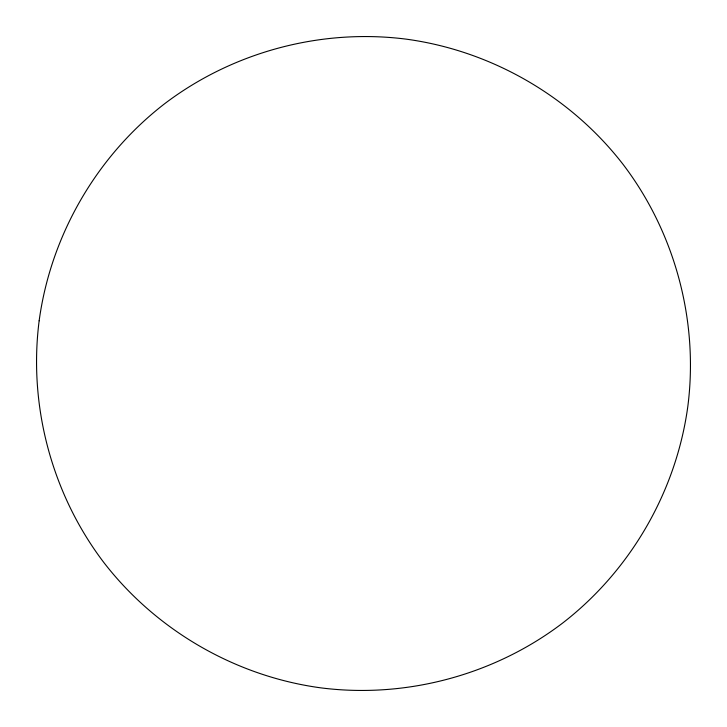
<?xml version="1.0" encoding="UTF-8"?>
<svg xmlns="http://www.w3.org/2000/svg" width="727" height="727" viewBox="0 0 727 727"><rect width="100%" height="100%" fill="white"/><g stroke="black" fill="none" stroke-linecap="round" stroke-linejoin="round"><path stroke-width="1.09" d="M39.149 320.798C28.262 405.966 51.944 494.342 103.952 562.653C156.478 630.573 235.721 676.328 320.798 687.851C405.966 698.738 494.342 675.056 562.653 623.048C630.573 570.522 676.328 491.279 687.851 406.202C698.738 321.034 675.056 232.658 623.048 164.347C570.522 96.427 491.279 50.672 406.202 39.149C321.034 28.262 232.658 51.944 164.347 103.952C96.427 156.478 50.672 235.721 39.149 320.798"/></g></svg>
